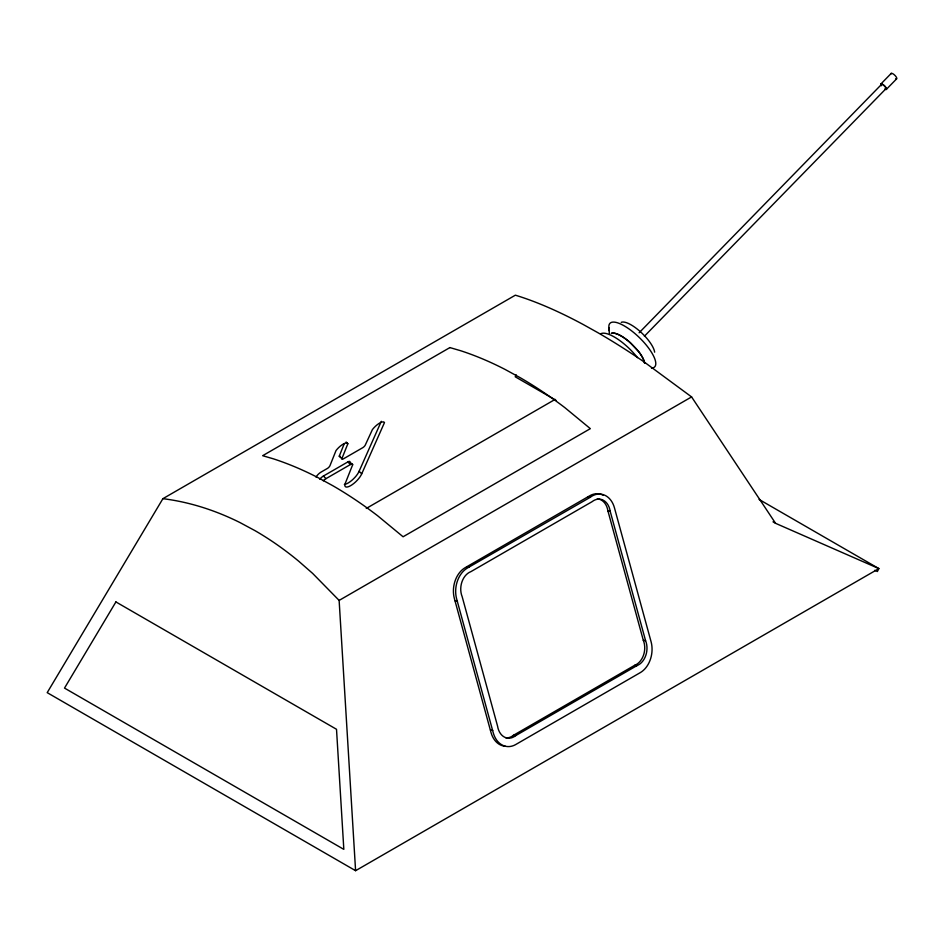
<?xml version="1.0" encoding="UTF-8"?>
<svg xmlns="http://www.w3.org/2000/svg" width="944" height="944" viewBox="0 0 944 944"><rect width="100%" height="100%" fill="white"/><g stroke="black" fill="none" stroke-linecap="round" stroke-linejoin="round"><path stroke-width="1.42" d="M319.756 479.222A5.416 1.829 -44.7 0 1 323.414 476.036L347.852 461.923A4.425 1.499 -44.7 0 1 350.059 462.206L352.643 464.814L345.339 483.186A11.623 3.929 -44.7 0 0 350.602 485.688A11.623 3.929 -44.7 0 0 361.717 473.829L384.468 422.605A9.888 3.339 -44.7 0 0 372.42 429.567L365.434 444.73A2.726 0.92 -44.7 0 1 362.779 447.668L343.51 458.796A3.304 1.121 -44.7 0 1 341.846 458.737L339.274 456.129L344.171 443.869M341.846 458.737L347.84 443.751L346.118 442.016M344.348 484.449A11.623 3.929 -44.7 0 0 359.133 471.233L381.305 421.319M516.226 374.851L515.235 376.786L556.04 400.339M874.699 570.329L877.377 571.509L878.864 568.595L775.567 523.318L691.586 396.917L644.044 361.894A368.384 121.493 44.3 0 0 597.93 332.713L583.109 324.453A368.384 121.493 44.3 0 0 515.365 295.177L162.911 498.668L47.2 692.648L355.593 870.698L878.864 568.595L759.082 499.435M881 83.874L891.266 73.349M639.123 332.784L881.507 84.417M644.398 336.229L885.755 88.913M886.263 89.468L896.54 78.942M505.205 746.232A23.541 17.499 -81.8 0 1 491.069 732.709L454.335 598.378A23.541 17.499 -81.8 0 1 464.991 567.792L589.929 495.659A23.541 17.499 -81.8 0 1 603.204 495.246M590.189 497.335L592.183 495.978A23.541 17.499 -81.8 0 1 614.391 507.601L651.136 641.932A23.541 17.499 -81.8 0 1 640.469 672.517L515.53 744.651A23.541 17.499 -81.8 0 1 493.323 733.04L456.589 598.708A23.541 17.499 -81.8 0 1 467.256 568.111L590.189 497.335L587.935 497.004M323.261 480.803A5.416 1.829 -44.7 0 1 325.987 478.643L350.425 464.531A4.425 1.499 -44.7 0 1 352.643 464.814M366.272 508.438L555.155 399.383M355.593 870.698L339.132 600.408L691.586 396.917M505.913 737.854A16.78 12.473 -81.8 0 0 513.453 735.293L634.616 665.343L636.87 665.662A16.78 12.473 -81.8 0 0 645.578 640.681L610.166 511.2A16.78 12.473 -81.8 0 0 592.03 501.712L470.867 571.663A16.78 12.473 -81.8 0 0 462.159 596.655L497.571 726.137A16.78 12.473 -81.8 0 0 515.707 735.612L636.87 665.662M597.316 498.821A16.78 12.473 -81.8 0 1 607.912 510.881L610.166 511.2M467.091 566.778L469.345 567.108M455.185 600.927L457.439 601.257M607.912 510.881L643.324 640.351L645.578 640.681M490.479 730.007L492.744 730.337M513.453 735.293L515.707 735.612M773.018 521.843L775.567 523.318M359.133 471.233L361.717 473.829M347.852 461.923L350.425 464.531M323.414 476.036L325.987 478.643M339.132 600.408L312.606 573.374L298.717 561.22A379.594 270.35 75.8 0 0 255.057 530.681L239.988 522.575A379.594 270.35 75.8 0 0 162.911 498.668M609.34 333.303L608.927 327.828A31.223 10.301 44.3 0 1 638.451 336.713A31.223 10.301 44.3 0 1 651.513 368.113M881.248 85.751A3.87 1.274 44.3 0 1 881.967 83.969A3.87 1.274 44.3 0 1 886.015 87.58A3.87 1.274 44.3 0 1 885.295 89.373M881.425 85.397A3.115 1.027 44.3 0 1 882.652 84.653A3.115 1.027 44.3 0 1 885.661 87.591A3.115 1.027 44.3 0 1 884.965 88.842M621.235 322.352A23.364 7.705 44.3 0 1 640.233 331.592A23.364 7.705 44.3 0 1 654.64 352.171M891.006 73.998A3.87 1.274 44.3 0 1 895.136 75.579A3.87 1.274 44.3 0 1 895.561 78.848M316.004 477.062A5.912 1.994 -44.7 0 1 321.102 472.071L327.639 468.295A2.879 0.968 -44.7 0 0 330.011 465.581L336.005 450.583A9.629 3.257 -44.7 0 1 343.132 444.14A9.629 3.257 -44.7 0 1 347.84 443.751M340.477 456.424A3.304 1.121 -44.7 0 1 339.274 456.129M643.324 640.351A16.78 12.473 -81.8 0 1 634.616 665.343M601.092 333.621A31.223 10.301 44.3 0 1 637.471 357.646M115.911 601.93L64.511 688.093L343.828 849.364L336.512 729.287L115.911 601.93M449.899 347.581L262.656 455.692L273.5 458.867A393.436 227.15 60 0 1 317.916 477.581L332.866 485.747A394.085 227.528 60 0 1 377.565 515.707L403.088 536.77L590.33 428.659L564.819 407.619A394.297 227.646 60 0 0 520.109 377.647L505.146 369.47A393.388 227.126 60 0 0 460.719 350.743L449.899 347.581M630.285 342.696L630.25 342.672A23.364 7.705 44.3 0 0 611.264 333.444A23.364 7.705 44.3 0 1 630.273 342.707C636.209 348.501 642.711 354.885 644.669 363.251A23.364 7.705 44.3 0 0 638.51 351.451L630.285 342.696M609.317 330.707L608.927 327.828L609.305 330.719"/></g></svg>
